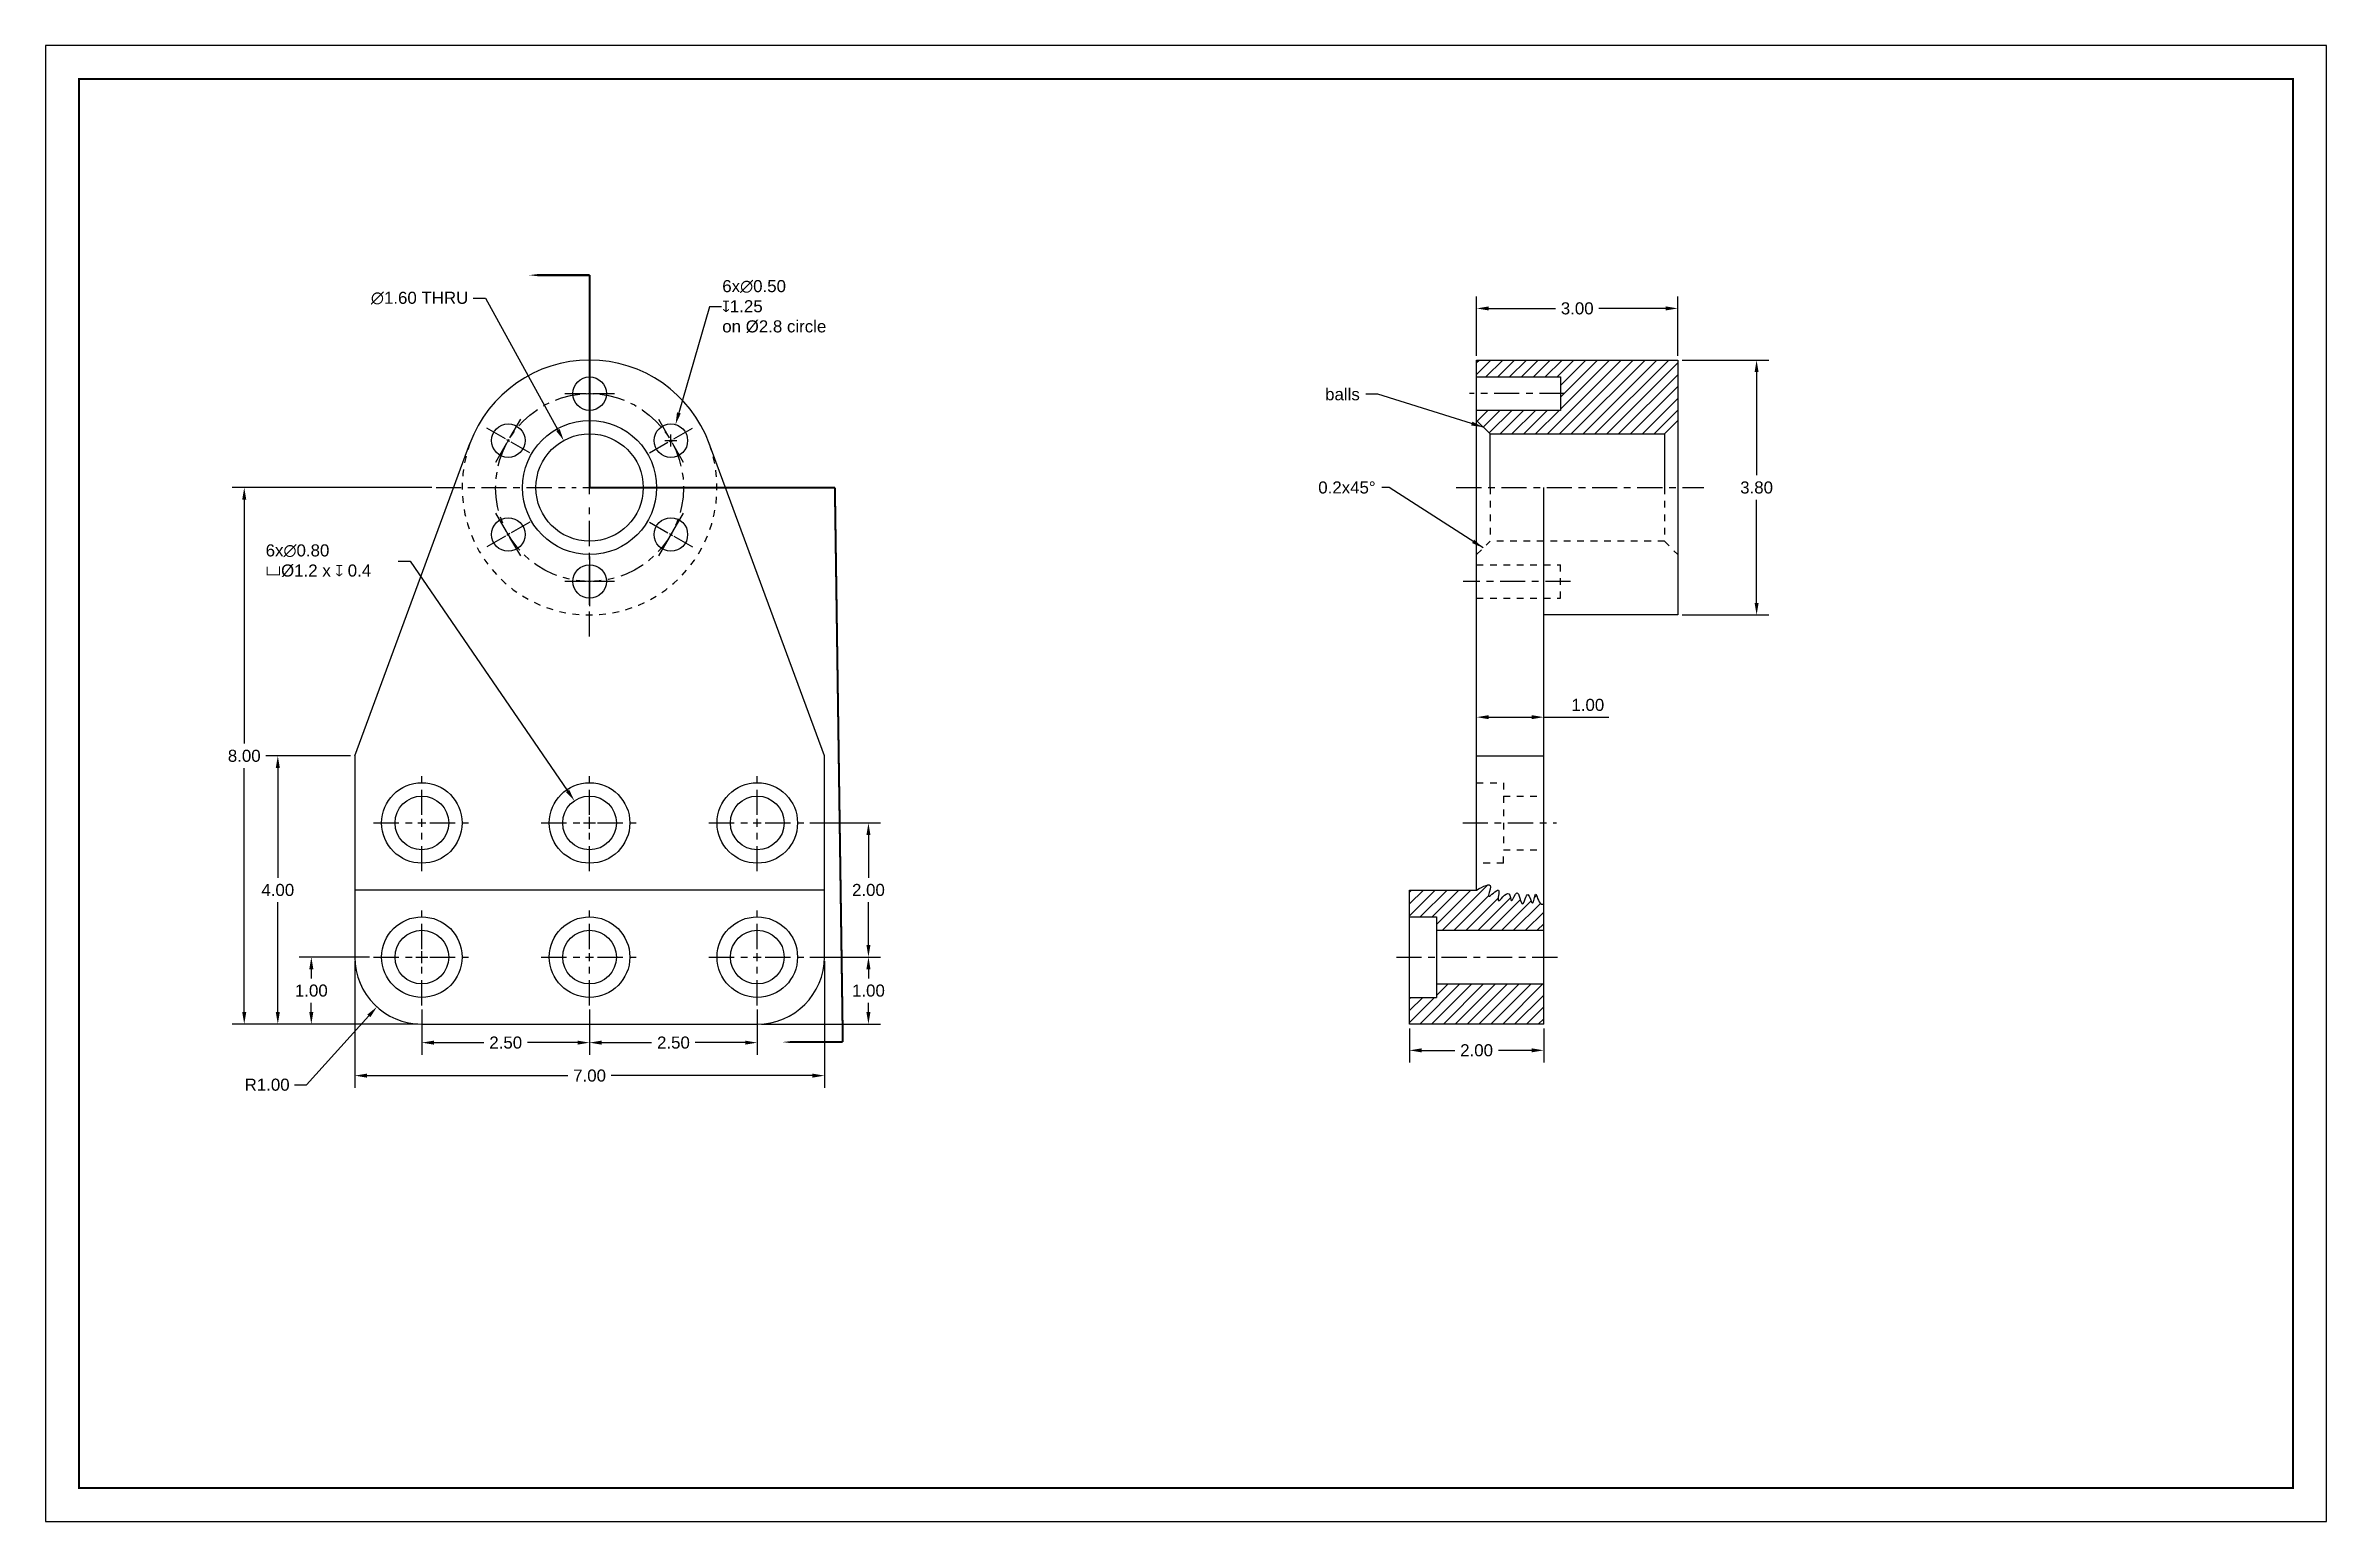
# Model space of a CAD drawing. Header units: inches. Extents: x 0 to 34, y 0 to 22.
import ezdxf

# ---------------------------------------------------------------- set-up
doc = ezdxf.new("R2010")
doc.units = ezdxf.units.IN
doc.header["$LTSCALE"] = 0.3
doc.header["$MEASUREMENT"] = 0
for name, pattern in [('CENTER', [2, 1.25, -0.25, 0.25, -0.25]), ('HIDDEN', [0.375, 0.25, -0.125]), ('PHANTOM', [2.5, 1.25, -0.25, 0.25, -0.25, 0.25, -0.25])]:
    doc.linetypes.add(name, pattern=pattern)
for name, color, linetype, plot in [('center', 6, 'CENTER', False), ('cut', 1, 'PHANTOM', False), ('dim', 4, 'Continuous', False), ('hidden', 2, 'HIDDEN', False), ('solid', 3, 'Continuous', False)]:
    doc.layers.add(name, color=color, linetype=linetype, plot=plot)
doc.styles.get("Standard").update_dxf_attribs({"font": 'arial.ttf'})
doc.dimstyles.get("Standard").update_dxf_attribs({"dimtxt": 0.18, "dimasz": 0.18, "dimexe": 0.18, "dimexo": 0.0625, "dimgap": 0.09, "dimtad": 0, "dimtih": 1, "dimtoh": 1, "dimzin": 0, "dimdsep": 46, "dimtxsty": 'Standard', "dimcen": 0.09, "dimadec": 0, "dimazin": 0, "dimtfac": 1, "dimtofl": 0, "dimtmove": 0, "dimatfit": 3, "dimfxl": 1, "dimtolj": 1, "dimtzin": 0, "dimarcsym": 0})
pattern_1 = [(45, (8.10905, 7.41194), (-0.08838835, 0.08838835), [])]

# ---------------------------------------------------------------- blocks, each defined once
blk = doc.blocks.new('*U7')
at = {"layer": 'center', "color": 0, "transparency": 16777216}
for p, q in [((0, 0.2), (0, 2.179)), ((-2.288, 0), (-0.2, 0)), ((0.2, 0), (2.45, 0)), ((0, -2.223), (0, -0.2))]:
    blk.add_line(p, q, dxfattribs=at)
at = {"layer": 'center', "color": 0, "linetype": 'Continuous', "transparency": 16777216}
for p, q in [((-0.1, 0), (0.1, 0)), ((0, -0.1), (0, 0.1))]:
    blk.add_line(p, q, dxfattribs=at)
blk = doc.blocks.new('*U8')
at = {"layer": 'center', "color": 0, "transparency": 16777216}
for p, q in [((0, 0.05), (0, 0.37)), ((-0.37, 0), (-0.05, 0)), ((0.05, 0), (0.37, 0)), ((0, -0.37), (0, -0.05))]:
    blk.add_line(p, q, dxfattribs=at)
at = {"layer": 'center', "color": 0, "linetype": 'Continuous', "transparency": 16777216}
for p, q in [((-0.025, 0), (0.025, 0)), ((0, -0.025), (0, 0.025))]:
    blk.add_line(p, q, dxfattribs=at)
blk = doc.blocks.new('*U9')
at = {"layer": 'center', "color": 0, "transparency": 16777216}
for p, q in [((0, 0.05), (0, 0.37)), ((-0.37, 0), (-0.05, 0)), ((0.05, 0), (0.37, 0)), ((0, -0.37), (0, -0.05))]:
    blk.add_line(p, q, dxfattribs=at)
at = {"layer": 'center', "color": 0, "linetype": 'Continuous', "transparency": 16777216}
for p, q in [((-0.025, 0), (0.025, 0)), ((0, -0.025), (0, 0.025))]:
    blk.add_line(p, q, dxfattribs=at)
blk = doc.blocks.new('*U10')
at = {"layer": 'center', "color": 0, "transparency": 16777216}
for p, q in [((0, 0.05), (0, 0.37)), ((-0.37, 0), (-0.05, 0)), ((0.05, 0), (0.37, 0)), ((0, -0.37), (0, -0.05))]:
    blk.add_line(p, q, dxfattribs=at)
at = {"layer": 'center', "color": 0, "linetype": 'Continuous', "transparency": 16777216}
for p, q in [((-0.025, 0), (0.025, 0)), ((0, -0.025), (0, 0.025))]:
    blk.add_line(p, q, dxfattribs=at)
blk = doc.blocks.new('*U11')
at = {"layer": 'center', "color": 0, "transparency": 16777216}
for p, q in [((0, 0.05), (0, 0.37)), ((-0.37, 0), (-0.05, 0)), ((0.05, 0), (0.37, 0)), ((0, -0.37), (0, -0.05))]:
    blk.add_line(p, q, dxfattribs=at)
at = {"layer": 'center', "color": 0, "linetype": 'Continuous', "transparency": 16777216}
for p, q in [((-0.025, 0), (0.025, 0)), ((0, -0.025), (0, 0.025))]:
    blk.add_line(p, q, dxfattribs=at)
blk = doc.blocks.new('*U12')
at = {"layer": 'center', "color": 0, "transparency": 16777216}
for p, q in [((0, 0.05), (0, 0.37)), ((-0.37, 0), (-0.05, 0)), ((0.05, 0), (0.37, 0)), ((0, -0.37), (0, -0.05))]:
    blk.add_line(p, q, dxfattribs=at)
at = {"layer": 'center', "color": 0, "linetype": 'Continuous', "transparency": 16777216}
for p, q in [((-0.025, 0), (0.025, 0)), ((0, -0.025), (0, 0.025))]:
    blk.add_line(p, q, dxfattribs=at)
blk = doc.blocks.new('*U13')
at = {"layer": 'center', "color": 0, "transparency": 16777216}
for p, q in [((0, 0.05), (0, 0.37)), ((-0.37, 0), (-0.05, 0)), ((0.05, 0), (0.37, 0)), ((0, -0.37), (0, -0.05))]:
    blk.add_line(p, q, dxfattribs=at)
at = {"layer": 'center', "color": 0, "linetype": 'Continuous', "transparency": 16777216}
for p, q in [((-0.025, 0), (0.025, 0)), ((0, -0.025), (0, 0.025))]:
    blk.add_line(p, q, dxfattribs=at)
blk = doc.blocks.new('*U14')
at = {"layer": 'center', "color": 0, "transparency": 16777216}
for p, q in [((0, 0.12), (0, 0.72)), ((-0.72, 0), (-0.12, 0)), ((0.12, 0), (0.72, 0)), ((0, -0.72), (0, -0.12))]:
    blk.add_line(p, q, dxfattribs=at)
at = {"layer": 'center', "color": 0, "linetype": 'Continuous', "transparency": 16777216}
for p, q in [((-0.06, 0), (0.06, 0)), ((0, -0.06), (0, 0.06))]:
    blk.add_line(p, q, dxfattribs=at)
blk = doc.blocks.new('*U15')
at = {"layer": 'center', "color": 0, "transparency": 16777216}
for p, q in [((0, 0.12), (0, 0.72)), ((-0.72, 0), (-0.12, 0)), ((0.12, 0), (0.72, 0)), ((0, -0.72), (0, -0.12))]:
    blk.add_line(p, q, dxfattribs=at)
at = {"layer": 'center', "color": 0, "linetype": 'Continuous', "transparency": 16777216}
for p, q in [((-0.06, 0), (0.06, 0)), ((0, -0.06), (0, 0.06))]:
    blk.add_line(p, q, dxfattribs=at)
blk = doc.blocks.new('*U16')
at = {"layer": 'center', "color": 0, "transparency": 16777216}
for p, q in [((0, 0.12), (0, 0.72)), ((-0.72, 0), (-0.12, 0)), ((0.12, 0), (0.72, 0)), ((0, -0.72), (0, -0.12))]:
    blk.add_line(p, q, dxfattribs=at)
at = {"layer": 'center', "color": 0, "linetype": 'Continuous', "transparency": 16777216}
for p, q in [((-0.06, 0), (0.06, 0)), ((0, -0.06), (0, 0.06))]:
    blk.add_line(p, q, dxfattribs=at)
blk = doc.blocks.new('*U17')
at = {"layer": 'center', "color": 0, "transparency": 16777216}
for p, q in [((0, 0.12), (0, 0.72)), ((-0.72, 0), (-0.12, 0)), ((0.12, 0), (0.72, 0)), ((0, -0.72), (0, -0.12))]:
    blk.add_line(p, q, dxfattribs=at)
at = {"layer": 'center', "color": 0, "linetype": 'Continuous', "transparency": 16777216}
for p, q in [((-0.06, 0), (0.06, 0)), ((0, -0.06), (0, 0.06))]:
    blk.add_line(p, q, dxfattribs=at)
blk = doc.blocks.new('*U18')
at = {"layer": 'center', "color": 0, "transparency": 16777216}
for p, q in [((0, 0.12), (0, 0.72)), ((-0.72, 0), (-0.12, 0)), ((0.12, 0), (0.72, 0)), ((0, -0.72), (0, -0.12))]:
    blk.add_line(p, q, dxfattribs=at)
at = {"layer": 'center', "color": 0, "linetype": 'Continuous', "transparency": 16777216}
for p, q in [((-0.06, 0), (0.06, 0)), ((0, -0.06), (0, 0.06))]:
    blk.add_line(p, q, dxfattribs=at)
blk = doc.blocks.new('*U19')
at = {"layer": 'center', "color": 0, "transparency": 16777216}
for p, q in [((0, 0.12), (0, 0.72)), ((-0.72, 0), (-0.12, 0)), ((0.12, 0), (0.72, 0)), ((0, -0.72), (0, -0.12))]:
    blk.add_line(p, q, dxfattribs=at)
at = {"layer": 'center', "color": 0, "linetype": 'Continuous', "transparency": 16777216}
for p, q in [((-0.06, 0), (0.06, 0)), ((0, -0.06), (0, 0.06))]:
    blk.add_line(p, q, dxfattribs=at)
blk = doc.blocks.new('*D25')
at = {"layer": 'Defpoints', "color": 0, "transparency": 16777216}
for p in [(11.329, 8.412), (12.266, 8.412), (10.609, 7.412)]:
    blk.add_point(p, dxfattribs=at)
at = {"layer": 'dim', "color": 0, "lineweight": -2, "transparency": 16777216}
for p, q in [((11.392, 8.412), (12.446, 8.412)), ((12.266, 8.232), (12.266, 8.094)), ((12.266, 7.592), (12.266, 7.73)), ((10.672, 7.412), (12.446, 7.412))]:
    blk.add_line(p, q, dxfattribs=at)
at = {"layer": 'dim', "color": 0, "transparency": 16777216}
for points in [[(12.236, 8.232), (12.296, 8.232), (12.266, 8.412)], [(12.236, 7.592), (12.296, 7.592), (12.266, 7.412)]]:
    blk.add_solid(points, dxfattribs=at)
at = {"layer": 'dim', "color": 0, "transparency": 16777216, "insert": (12.266, 7.912), "char_height": 0.18, "attachment_point": 5}
blk.add_mtext('\\A1;1.00', dxfattribs=at)
blk = doc.blocks.new('*D26')
at = {"layer": 'Defpoints', "color": 0, "transparency": 16777216}
for p in [(11.329, 10.412), (12.266, 10.412), (11.329, 8.412)]:
    blk.add_point(p, dxfattribs=at)
at = {"layer": 'dim', "color": 0, "lineweight": -2, "transparency": 16777216}
for p, q in [((11.392, 10.412), (12.446, 10.412)), ((12.266, 10.232), (12.266, 9.594)), ((12.266, 8.592), (12.266, 9.23)), ((11.392, 8.412), (12.446, 8.412))]:
    blk.add_line(p, q, dxfattribs=at)
at = {"layer": 'dim', "color": 0, "transparency": 16777216}
for points in [[(12.236, 10.232), (12.296, 10.232), (12.266, 10.412)], [(12.236, 8.592), (12.296, 8.592), (12.266, 8.412)]]:
    blk.add_solid(points, dxfattribs=at)
at = {"layer": 'dim', "color": 0, "transparency": 16777216, "insert": (12.266, 9.412), "char_height": 0.18, "attachment_point": 5}
blk.add_mtext('\\A1;2.00', dxfattribs=at)
blk = doc.blocks.new('*D27')
at = {"layer": 'Defpoints', "color": 0, "transparency": 16777216}
for p in [(3.961, 8.412), (4.889, 8.412), (5.609, 7.412)]:
    blk.add_point(p, dxfattribs=at)
at = {"layer": 'dim', "color": 0, "lineweight": -2, "transparency": 16777216}
for p, q in [((4.827, 8.412), (3.781, 8.412)), ((3.961, 8.232), (3.961, 8.094)), ((3.961, 7.592), (3.961, 7.73)), ((5.547, 7.412), (3.781, 7.412))]:
    blk.add_line(p, q, dxfattribs=at)
at = {"layer": 'dim', "color": 0, "transparency": 16777216}
for points in [[(3.931, 8.232), (3.991, 8.232), (3.961, 8.412)], [(3.931, 7.592), (3.991, 7.592), (3.961, 7.412)]]:
    blk.add_solid(points, dxfattribs=at)
at = {"layer": 'dim', "color": 0, "transparency": 16777216, "insert": (3.961, 7.912), "char_height": 0.18, "attachment_point": 5}
blk.add_mtext('\\A1;1.00', dxfattribs=at)
blk = doc.blocks.new('*D28')
at = {"layer": 'Defpoints', "color": 0, "transparency": 16777216}
for p in [(3.461, 11.412), (4.609, 11.412), (5.609, 7.412)]:
    blk.add_point(p, dxfattribs=at)
at = {"layer": 'dim', "color": 0, "lineweight": -2, "transparency": 16777216}
for p, q in [((4.547, 11.412), (3.281, 11.412)), ((3.461, 11.232), (3.461, 9.594)), ((3.461, 7.592), (3.461, 9.23)), ((5.547, 7.412), (3.281, 7.412))]:
    blk.add_line(p, q, dxfattribs=at)
at = {"layer": 'dim', "color": 0, "transparency": 16777216}
for points in [[(3.431, 11.232), (3.491, 11.232), (3.461, 11.412)], [(3.431, 7.592), (3.491, 7.592), (3.461, 7.412)]]:
    blk.add_solid(points, dxfattribs=at)
at = {"layer": 'dim', "color": 0, "transparency": 16777216, "insert": (3.461, 9.412), "char_height": 0.18, "attachment_point": 5}
blk.add_mtext('\\A1;4.00', dxfattribs=at)
blk = doc.blocks.new('*D29')
at = {"layer": 'Defpoints', "color": 0, "transparency": 16777216}
for p in [(2.961, 15.412), (5.821, 15.412), (5.609, 7.412)]:
    blk.add_point(p, dxfattribs=at)
at = {"layer": 'dim', "color": 0, "lineweight": -2, "transparency": 16777216}
for p, q in [((5.759, 15.412), (2.781, 15.412)), ((2.961, 15.232), (2.961, 11.594)), ((2.961, 7.592), (2.961, 11.23)), ((5.547, 7.412), (2.781, 7.412))]:
    blk.add_line(p, q, dxfattribs=at)
at = {"layer": 'dim', "color": 0, "transparency": 16777216}
for points in [[(2.931, 15.232), (2.991, 15.232), (2.961, 15.412)], [(2.931, 7.592), (2.991, 7.592), (2.961, 7.412)]]:
    blk.add_solid(points, dxfattribs=at)
at = {"layer": 'dim', "color": 0, "transparency": 16777216, "insert": (2.961, 11.412), "char_height": 0.18, "attachment_point": 5}
blk.add_mtext('\\A1;8.00', dxfattribs=at)
blk = doc.blocks.new('*D30')
at = {"layer": 'Defpoints', "color": 0, "transparency": 16777216}
for p in [(4.609, 8.412), (11.609, 8.412), (11.609, 6.645)]:
    blk.add_point(p, dxfattribs=at)
at = {"layer": 'dim', "color": 0, "lineweight": -2, "transparency": 16777216}
for p, q in [((4.609, 8.349), (4.609, 6.465)), ((11.609, 8.349), (11.609, 6.465)), ((4.789, 6.645), (7.786, 6.645)), ((11.429, 6.645), (8.432, 6.645))]:
    blk.add_line(p, q, dxfattribs=at)
at = {"layer": 'dim', "color": 0, "transparency": 16777216}
for points in [[(4.789, 6.675), (4.789, 6.615), (4.609, 6.645)], [(11.429, 6.675), (11.429, 6.615), (11.609, 6.645)]]:
    blk.add_solid(points, dxfattribs=at)
at = {"layer": 'dim', "color": 0, "transparency": 16777216, "insert": (8.109, 6.645), "char_height": 0.18, "attachment_point": 5}
blk.add_mtext('\\A1;7.00', dxfattribs=at)
blk = doc.blocks.new('*D31')
at = {"layer": 'Defpoints', "color": 0, "transparency": 16777216}
for p in [(5.609, 7.692), (8.109, 7.692), (8.109, 7.137)]:
    blk.add_point(p, dxfattribs=at)
at = {"layer": 'dim', "color": 0, "lineweight": -2, "transparency": 16777216}
for p, q in [((5.609, 7.629), (5.609, 6.957)), ((8.109, 7.629), (8.109, 6.957)), ((5.789, 7.137), (6.534, 7.137)), ((7.929, 7.137), (7.184, 7.137))]:
    blk.add_line(p, q, dxfattribs=at)
at = {"layer": 'dim', "color": 0, "transparency": 16777216}
for points in [[(5.789, 7.167), (5.789, 7.107), (5.609, 7.137)], [(7.929, 7.167), (7.929, 7.107), (8.109, 7.137)]]:
    blk.add_solid(points, dxfattribs=at)
at = {"layer": 'dim', "color": 0, "transparency": 16777216, "insert": (6.859, 7.137), "char_height": 0.18, "attachment_point": 5}
blk.add_mtext('\\A1;2.50', dxfattribs=at)
blk = doc.blocks.new('*D32')
at = {"layer": 'Defpoints', "color": 0, "transparency": 16777216}
for p in [(8.109, 7.692), (10.609, 7.692), (10.609, 7.137)]:
    blk.add_point(p, dxfattribs=at)
at = {"layer": 'dim', "color": 0, "lineweight": -2, "transparency": 16777216}
for p, q in [((8.109, 7.629), (8.109, 6.957)), ((10.609, 7.629), (10.609, 6.957)), ((8.289, 7.137), (9.034, 7.137)), ((10.429, 7.137), (9.684, 7.137))]:
    blk.add_line(p, q, dxfattribs=at)
at = {"layer": 'dim', "color": 0, "transparency": 16777216}
for points in [[(8.289, 7.167), (8.289, 7.107), (8.109, 7.137)], [(10.429, 7.167), (10.429, 7.107), (10.609, 7.137)]]:
    blk.add_solid(points, dxfattribs=at)
at = {"layer": 'dim', "color": 0, "transparency": 16777216, "insert": (9.359, 7.137), "char_height": 0.18, "attachment_point": 5}
blk.add_mtext('\\A1;2.50', dxfattribs=at)
blk = doc.blocks.new('*D33')
at = {"layer": 'Defpoints', "color": 0, "transparency": 16777216}
for p in [(7.883, 10.742), (8.335, 10.082)]:
    blk.add_point(p, dxfattribs=at)
at = {"layer": 'dim', "color": 0, "lineweight": -2, "transparency": 16777216}
for p, q in [((5.254, 14.312), (5.434, 14.312)), ((5.434, 14.312), (7.781, 10.89)), ((8.019, 10.412), (8.199, 10.412)), ((8.109, 10.322), (8.109, 10.502))]:
    blk.add_line(p, q, dxfattribs=at)
at = {"layer": 'dim', "color": 0, "transparency": 16777216}
blk.add_solid([(7.806, 10.907), (7.756, 10.873), (7.883, 10.742)], dxfattribs=at)
at = {"layer": 'dim', "color": 0, "transparency": 16777216, "insert": (3.28, 14.565), "char_height": 0.18, "width": 1.97383, "attachment_point": 1}
blk.add_mtext('\\A1;6x∅0.80\\P{\\fAIGDT|b0|i0|c2|p2;\\H0.95833x;v}%%C1.2 x {\\fAIGDT|b0|i0|c2|p2;\\H0.95833x;x} 0.4', dxfattribs=at)
blk = doc.blocks.new('*D34')
at = {"layer": 'Defpoints', "color": 0, "transparency": 16777216}
for p in [(5.609, 8.412), (4.939, 7.67)]:
    blk.add_point(p, dxfattribs=at)
at = {"layer": 'dim', "color": 0, "lineweight": -2, "transparency": 16777216}
for p, q in [((5.609, 8.322), (5.609, 8.502)), ((5.519, 8.412), (5.699, 8.412)), ((3.891, 6.509), (4.818, 7.536)), ((3.711, 6.509), (3.891, 6.509))]:
    blk.add_line(p, q, dxfattribs=at)
at = {"layer": 'dim', "color": 0, "transparency": 16777216}
blk.add_solid([(4.796, 7.556), (4.841, 7.516), (4.939, 7.67)], dxfattribs=at)
at = {"layer": 'dim', "color": 0, "transparency": 16777216, "insert": (3.302, 6.509), "char_height": 0.18, "attachment_point": 5}
blk.add_mtext('\\A1;R1.00', dxfattribs=at)
blk = doc.blocks.new('*D35')
at = {"layer": 'Defpoints', "color": 0, "transparency": 16777216}
for p in [(7.724, 16.113), (8.495, 14.711)]:
    blk.add_point(p, dxfattribs=at)
at = {"layer": 'dim', "color": 0, "lineweight": -2, "transparency": 16777216}
for p, q in [((6.376, 18.235), (6.556, 18.235)), ((6.556, 18.235), (7.637, 16.271)), ((8.019, 15.412), (8.199, 15.412)), ((8.109, 15.322), (8.109, 15.502))]:
    blk.add_line(p, q, dxfattribs=at)
at = {"layer": 'dim', "color": 0, "transparency": 16777216}
blk.add_solid([(7.663, 16.285), (7.611, 16.256), (7.724, 16.113)], dxfattribs=at)
at = {"layer": 'dim', "color": 0, "transparency": 16777216, "insert": (5.575, 18.235), "char_height": 0.18, "width": 1.64805, "attachment_point": 5}
blk.add_mtext('\\A1;∅1.60 THRU', dxfattribs=at)
blk = doc.blocks.new('*D36')
at = {"layer": 'Defpoints', "color": 0, "transparency": 16777216}
for p in [(9.391, 16.352), (9.252, 15.872)]:
    blk.add_point(p, dxfattribs=at)
at = {"layer": 'dim', "color": 0, "lineweight": -2, "transparency": 16777216}
for p, q in [((9.895, 18.104), (9.441, 16.525)), ((10.075, 18.104), (9.895, 18.104)), ((9.231, 16.112), (9.411, 16.112)), ((9.321, 16.022), (9.321, 16.202))]:
    blk.add_line(p, q, dxfattribs=at)
at = {"layer": 'dim', "color": 0, "transparency": 16777216}
blk.add_solid([(9.412, 16.533), (9.469, 16.517), (9.391, 16.352)], dxfattribs=at)
at = {"layer": 'dim', "color": 0, "transparency": 16777216, "insert": (10.087, 18.505), "char_height": 0.18, "width": 1.68833, "attachment_point": 1}
blk.add_mtext('\\A1;6x∅0.50\\P{\\fAIGDT|b0|i0|c2|p2;\\H0.95833x;x}1.25\\Pon %%C2.8 circle', dxfattribs=at)
blk = doc.blocks.new('*U37')
at = {"layer": 'center', "color": 0, "linetype": 'CENTER', "transparency": 16777216}
blk.add_line((-1.396, 0), (1.094, 0), dxfattribs=at)
blk = doc.blocks.new('*D38')
at = {"layer": 'Defpoints', "color": 0, "transparency": 16777216}
for p in [(24.332, 17.312), (25.506, 17.312), (24.332, 13.512)]:
    blk.add_point(p, dxfattribs=at)
at = {"layer": 'dim', "color": 0, "lineweight": -2, "transparency": 16777216}
for p, q in [((24.394, 17.312), (25.686, 17.312)), ((25.506, 17.132), (25.506, 15.594)), ((25.506, 13.692), (25.506, 15.23)), ((24.394, 13.512), (25.686, 13.512))]:
    blk.add_line(p, q, dxfattribs=at)
at = {"layer": 'dim', "color": 0, "transparency": 16777216}
for points in [[(25.476, 17.132), (25.536, 17.132), (25.506, 17.312)], [(25.476, 13.692), (25.536, 13.692), (25.506, 13.512)]]:
    blk.add_solid(points, dxfattribs=at)
at = {"layer": 'dim', "color": 0, "transparency": 16777216, "insert": (25.506, 15.412), "char_height": 0.18, "attachment_point": 5}
blk.add_mtext('\\A1;3.80', dxfattribs=at)
blk = doc.blocks.new('*D39')
at = {"layer": 'Defpoints', "color": 0, "transparency": 16777216}
for p in [(24.332, 18.082), (21.332, 17.312), (24.332, 17.312)]:
    blk.add_point(p, dxfattribs=at)
at = {"layer": 'dim', "color": 0, "lineweight": -2, "transparency": 16777216}
for p, q in [((21.332, 17.374), (21.332, 18.262)), ((21.512, 18.082), (22.508, 18.082)), ((24.152, 18.082), (23.155, 18.082)), ((24.332, 17.374), (24.332, 18.262))]:
    blk.add_line(p, q, dxfattribs=at)
at = {"layer": 'dim', "color": 0, "transparency": 16777216}
for points in [[(21.512, 18.112), (21.512, 18.052), (21.332, 18.082)], [(24.152, 18.112), (24.152, 18.052), (24.332, 18.082)]]:
    blk.add_solid(points, dxfattribs=at)
at = {"layer": 'dim', "color": 0, "transparency": 16777216, "insert": (22.832, 18.082), "char_height": 0.18, "attachment_point": 5}
blk.add_mtext('\\A1;3.00', dxfattribs=at)
blk = doc.blocks.new('*D40')
at = {"layer": 'Defpoints', "color": 0, "transparency": 16777216}
for p in [(22.332, 11.989), (21.332, 11.412), (22.332, 11.412)]:
    blk.add_point(p, dxfattribs=at)
at = {"layer": 'dim', "color": 0, "lineweight": -2, "transparency": 16777216}
for p, q in [((21.332, 11.474), (21.332, 12.169)), ((21.512, 11.989), (22.152, 11.989)), ((22.332, 11.474), (22.332, 12.169)), ((22.332, 11.989), (23.305, 11.989))]:
    blk.add_line(p, q, dxfattribs=at)
at = {"layer": 'dim', "color": 0, "transparency": 16777216}
for points in [[(21.512, 12.019), (21.512, 11.959), (21.332, 11.989)], [(22.152, 12.019), (22.152, 11.959), (22.332, 11.989)]]:
    blk.add_solid(points, dxfattribs=at)
at = {"layer": 'dim', "color": 0, "transparency": 16777216, "insert": (22.99, 12.171), "char_height": 0.18, "attachment_point": 5}
blk.add_mtext('\\A1;1.00', dxfattribs=at)
blk = doc.blocks.new('*D41')
at = {"layer": 'Defpoints', "color": 0, "transparency": 16777216}
for p in [(20.332, 7.412), (22.332, 7.412), (20.332, 7.022)]:
    blk.add_point(p, dxfattribs=at)
at = {"layer": 'dim', "color": 0, "lineweight": -2, "transparency": 16777216}
for p, q in [((20.332, 7.349), (20.332, 6.842)), ((22.332, 7.349), (22.332, 6.842)), ((20.512, 7.022), (21.007, 7.022)), ((22.152, 7.022), (21.657, 7.022))]:
    blk.add_line(p, q, dxfattribs=at)
at = {"layer": 'dim', "color": 0, "transparency": 16777216}
for points in [[(20.512, 7.052), (20.512, 6.992), (20.332, 7.022)], [(22.152, 7.052), (22.152, 6.992), (22.332, 7.022)]]:
    blk.add_solid(points, dxfattribs=at)
at = {"layer": 'dim', "color": 0, "transparency": 16777216, "insert": (21.332, 7.022), "char_height": 0.18, "attachment_point": 5}
blk.add_mtext('\\A1;2.00', dxfattribs=at)

msp = doc.modelspace()

# ---------------------------------------------------------------- hatches: boundary and pattern name
at = {"layer": 'solid'}
h = msp.add_hatch(dxfattribs=at)
h.set_pattern_fill('ANSI31', color=256)
h.set_pattern_definition(pattern_1)
h.paths.add_polyline_path([(24.332, 17.312), (21.332, 17.312), (21.332, 17.062), (22.582, 17.062), (22.582, 16.562), (21.332, 16.562), (21.332, 16.412), (21.532, 16.212), (24.132, 16.212), (24.332, 16.412)])
h = msp.add_hatch(dxfattribs=at)
h.set_pattern_fill('ANSI31', color=256)
h.set_pattern_definition(pattern_1)
edge = h.paths.add_edge_path()
edge.add_spline(control_points=[(22.332, 9.203), (22.32, 9.202), (22.251, 9.192), (22.214, 9.481), (22.171, 9.089), (22.097, 9.483), (22.005, 9.043), (21.949, 9.519), (21.843, 9.15), (21.831, 9.475), (21.594, 9.118), (21.722, 9.53), (21.447, 9.211), (21.605, 9.561), (21.433, 9.468), (21.332, 9.412)], knot_values=[0, 0, 0, 0, 0.032502, 0.201349, 0.343134, 0.492124, 0.656623, 0.843427, 0.987156, 1.100659, 1.286353, 1.439682, 1.608977, 1.755872, 1.968892, 1.968892, 1.968892, 1.968892], degree=3, periodic=0)
edge.add_line((21.332, 9.412), (20.332, 9.412))
edge.add_line((20.332, 9.412), (20.332, 9.012))
edge.add_line((20.332, 9.012), (20.732, 9.012))
edge.add_line((20.732, 9.012), (20.732, 8.812))
edge.add_line((20.732, 8.812), (22.332, 8.812))
edge.add_line((22.332, 8.812), (22.332, 9.203))
h.paths.add_polyline_path([(22.332, 8.012), (20.732, 8.012), (20.732, 7.812), (20.332, 7.812), (20.332, 7.412), (22.332, 7.412)])

# ---------------------------------------------------------------- linework, layer by layer
at = {"color": 30}
msp.add_lwpolyline([(0, 0), (34, 0), (34, 22), (0, 22)], close=True, dxfattribs=at)
at = {"color": 30, "const_width": 0.03}
msp.add_lwpolyline([(0.5, 0.5), (33.5, 0.5), (33.5, 21.5), (0.5, 21.5)], close=True, dxfattribs=at)
at = {"layer": 'center'}
for p, q in [((22.644, 16.812), (21.227, 16.812)), ((21.028, 15.412), (24.72, 15.412)), ((22.732, 14.012), (21.131, 14.012)), ((21.125, 10.412), (22.522, 10.412))]:
    msp.add_line(p, q, dxfattribs=at)
msp.add_lwpolyline([(8.109, 14.262), (8.109, 14.262), (8.109, 13.762), (8.109, 13.762)], close=True, dxfattribs=at)
msp.add_circle((8.109, 15.412), 1.4, dxfattribs=at)
at = {"layer": 'cut'}
for points in [[(8.109, 18.578, 0.03, 0.03, 0), (7.611, 18.578, 0.1, 0, 0), (7.207, 18.578, 0, 0, 0)], [(11.884, 7.145, 0.03, 0.03, 0), (11.386, 7.145, 0.1, 0, 0), (10.983, 7.145, 0, 0, 0)]]:
    msp.add_lwpolyline(points, format="xyseb", dxfattribs=at)
at = {"layer": 'cut', "const_width": 0.03}
for points in [[(8.109, 15.412), (8.109, 18.578)], [(11.766, 15.412), (8.109, 15.412)], [(11.884, 7.145), (11.766, 15.412)]]:
    msp.add_lwpolyline(points, dxfattribs=at)
at = {"layer": 'hidden'}
for p, q in [((21.532, 15.412), (21.532, 14.612)), ((24.132, 15.412), (24.132, 14.612)), ((21.332, 14.412), (21.532, 14.612)), ((24.132, 14.612), (21.532, 14.612)), ((24.132, 14.612), (24.332, 14.412)), ((21.332, 14.262), (22.582, 14.262)), ((22.582, 13.762), (22.582, 14.262)), ((21.332, 13.762), (22.582, 13.762)), ((21.332, 11.012), (21.732, 11.012)), ((21.732, 11.012), (21.732, 10.012)), ((21.732, 10.812), (22.332, 10.812)), ((21.732, 10.012), (22.332, 10.012)), ((21.732, 9.812), (21.732, 10.012)), ((21.732, 9.812), (21.332, 9.812))]:
    msp.add_line(p, q, dxfattribs=at)
msp.add_arc((8.109, 15.412), 1.9, 159.7592, 20.2408, dxfattribs=at)
at = {"layer": 'solid'}
for p, q in [((21.332, 9.412), (21.332, 17.312)), ((21.332, 17.312), (24.332, 17.312)), ((21.332, 17.062), (22.582, 17.062)), ((22.582, 17.062), (22.582, 16.562)), ((24.332, 17.312), (24.332, 13.512)), ((22.582, 16.562), (21.332, 16.562)), ((21.332, 16.412), (21.532, 16.212)), ((24.132, 16.212), (24.332, 16.412)), ((24.332, 16.412), (24.332, 16.212)), ((4.609, 11.412), (6.326, 16.069)), ((11.609, 11.412), (9.892, 16.069)), ((21.532, 15.412), (21.532, 16.212)), ((21.532, 16.212), (24.132, 16.212)), ((24.132, 16.212), (24.132, 15.412)), ((22.332, 7.412), (22.332, 15.412)), ((24.332, 13.512), (22.332, 13.512)), ((4.609, 11.412), (4.609, 8.412)), ((11.609, 8.412), (11.609, 11.412)), ((21.332, 11.412), (22.332, 11.412)), ((11.609, 9.412), (4.609, 9.412)), ((20.332, 7.412), (20.332, 9.412)), ((20.332, 9.412), (21.332, 9.412)), ((20.332, 9.012), (20.732, 9.012)), ((20.732, 9.012), (20.732, 7.812)), ((20.732, 8.812), (22.332, 8.812)), ((20.732, 8.012), (22.332, 8.012)), ((20.332, 7.812), (20.732, 7.812)), ((5.609, 7.412), (10.609, 7.412)), ((22.332, 7.412), (20.332, 7.412))]:
    msp.add_line(p, q, dxfattribs=at)
for centre, radius in [((8.109, 16.812), 0.25), ((6.897, 16.112), 0.25), ((8.109, 15.412), 1), ((9.321, 16.112), 0.25), ((8.109, 15.412), 0.8), ((6.897, 14.712), 0.25), ((9.321, 14.712), 0.25), ((8.109, 14.012), 0.25), ((5.609, 10.412), 0.6), ((8.109, 10.412), 0.6), ((10.609, 10.412), 0.6), ((5.609, 10.412), 0.4), ((8.109, 10.412), 0.4), ((10.609, 10.412), 0.4), ((5.609, 8.412), 0.6), ((8.109, 8.412), 0.6), ((10.609, 8.412), 0.6), ((5.609, 8.412), 0.4), ((8.109, 8.412), 0.4), ((10.609, 8.412), 0.4)]:
    msp.add_circle(centre, radius, dxfattribs=at)
for centre, radius, start, end in [((8.109, 15.412), 1.9, 20.2408, 159.7592), ((5.609, 8.412), 1, 180, 270), ((10.609, 8.412), 1, 270, 0)]:
    msp.add_arc(centre, radius, start, end, dxfattribs=at)
msp.add_spline([(21.332, 9.412), (21.539, 9.462), (21.514, 9.318), (21.657, 9.408), (21.656, 9.255), (21.811, 9.357), (21.853, 9.251), (21.931, 9.371), (22.015, 9.204), (22.098, 9.346), (22.167, 9.214), (22.212, 9.348), (22.299, 9.203), (22.332, 9.203)], degree=3, dxfattribs=at)

# ---------------------------------------------------------------- block references
at = {"layer": 'center'}
for name, p in [('*U7', (8.109, 15.412)), ('*U8', (8.109, 16.812)), ('*U15', (5.609, 10.412)), ('*U17', (8.109, 10.412)), ('*U19', (10.609, 10.412)), ('*U14', (5.609, 8.412)), ('*U16', (8.109, 8.412)), ('*U18', (10.609, 8.412))]:
    msp.add_blockref(name, p, dxfattribs=at)
for name, p, rotation in [('*U9', (6.897, 16.112), 59.99999999999999), ('*U13', (9.321, 16.112), 299.9999999999999), ('*U10', (6.897, 14.712), 120), ('*U12', (9.321, 14.712), 239.9999999999999), ('*U11', (8.109, 14.012), 180)]:
    msp.add_blockref(name, p, dxfattribs=dict(at, rotation=rotation))
at = {"layer": 'center', "linetype": 'CENTER'}
msp.add_blockref('*U37', (21.532, 8.412), dxfattribs=at)

# ---------------------------------------------------------------- texts
at = {"layer": 'dim', "char_height": 0.18, "attachment_point": 6}
for s, insert in [('\\A1;balls', (19.591, 16.802)), ('\\A1;0.2x45%%d', (19.827, 15.412))]:
    msp.add_mtext(s, dxfattribs=dict(at, insert=insert))

# ---------------------------------------------------------------- dimensions: what is measured, and where the dimension line sits
at = {"layer": 'dim'}
for p1, p2, text, picture, middle in [((9.252, 15.872), (9.391, 16.352), '6x<>\\P{\\fAIGDT|b0|i0|c2|p2;\\H0.95833x;x}1.25\\Pon %%C2.8 circle', '*D36', (10.932, 18.104)), ((8.495, 14.711), (7.724, 16.113), '<> THRU', '*D35', (5.575, 18.235)), ((8.335, 10.082), (7.883, 10.742), '6x<>\\P{\\fAIGDT|b0|i0|c2|p2;\\H0.95833x;v}%%C1.2 x {\\fAIGDT|b0|i0|c2|p2;\\H0.95833x;x} 0.4', '*D33', (4.267, 14.312))]:
    dim = msp.add_diameter_dim_2p(p1=p1, p2=p2, text=text, dimstyle='Standard', dxfattribs=at)
    dim.commit()
    dim.dimension.update_dxf_attribs({"geometry": picture, "text_midpoint": middle, "dimtype": 163})
for base, p1, p2, picture, middle in [((24.332, 18.082), (21.332, 17.312), (24.332, 17.312), '*D39', (22.832, 18.082)), ((11.609, 6.645), (4.609, 8.412), (11.609, 8.412), '*D30', (8.109, 6.645)), ((8.109, 7.137), (5.609, 7.692), (8.109, 7.692), '*D31', (6.859, 7.137)), ((10.609, 7.137), (8.109, 7.692), (10.609, 7.692), '*D32', (9.359, 7.137)), ((20.332, 7.022), (22.332, 7.412), (20.332, 7.412), '*D41', (21.332, 7.022))]:
    dim = msp.add_linear_dim(base=base, p1=p1, p2=p2, dimstyle='Standard', dxfattribs=at)
    dim.commit()
    dim.dimension.update_dxf_attribs({"geometry": picture, "text_midpoint": middle})
for base, p1, p2, picture, middle in [((25.506, 17.312), (24.332, 13.512), (24.332, 17.312), '*D38', (25.506, 15.412)), ((2.961, 15.412), (5.609, 7.412), (5.821, 15.412), '*D29', (2.961, 11.412)), ((3.461, 11.412), (5.609, 7.412), (4.609, 11.412), '*D28', (3.461, 9.412)), ((3.961, 8.412), (5.609, 7.412), (4.889, 8.412), '*D27', (3.961, 7.912)), ((12.266, 8.412), (10.609, 7.412), (11.329, 8.412), '*D25', (12.266, 7.912))]:
    dim = msp.add_linear_dim(base=base, p1=p1, p2=p2, angle=90, dimstyle='Standard', dxfattribs=at)
    dim.commit()
    dim.dimension.update_dxf_attribs({"geometry": picture, "text_midpoint": middle})
dim = msp.add_linear_dim(base=(22.332, 11.989), p1=(21.332, 11.412), p2=(22.332, 11.412), dimstyle='Standard', override={"dimtad": 2, "dimjust": 1}, dxfattribs=at)
dim.commit()
dim.dimension.update_dxf_attribs({"geometry": '*D40', "text_midpoint": (22.99, 11.989), "dimtype": 160})
dim = msp.add_linear_dim(base=(12.266, 10.412), p1=(11.329, 8.412), p2=(11.329, 10.412), angle=90, dimstyle='Standard', override={"dimtmove": 1}, dxfattribs=at)
dim.commit()
dim.dimension.update_dxf_attribs({"geometry": '*D26', "text_midpoint": (12.266, 9.412)})
dim = msp.add_radius_dim(center=(5.609, 8.412), mpoint=(4.939, 7.67), dimstyle='Standard', dxfattribs=at)
dim.commit()
dim.dimension.update_dxf_attribs({"geometry": '*D34', "text_midpoint": (3.302, 6.509), "dimtype": 164})

# ---------------------------------------------------------------- leaders
at = {"layer": 'dim', "annotation_type": 0, "has_hookline": 1, "hookline_direction": 1}
for points, text_width in [([(21.432, 16.312), (19.861, 16.802), (19.681, 16.802)], 0.491), ([(21.432, 14.512), (20.027, 15.412), (19.917, 15.412)], 0.828)]:
    msp.add_leader(points, dimstyle='Standard', dxfattribs=dict(at, text_width=text_width))

doc.saveas('drawing.dxf')
